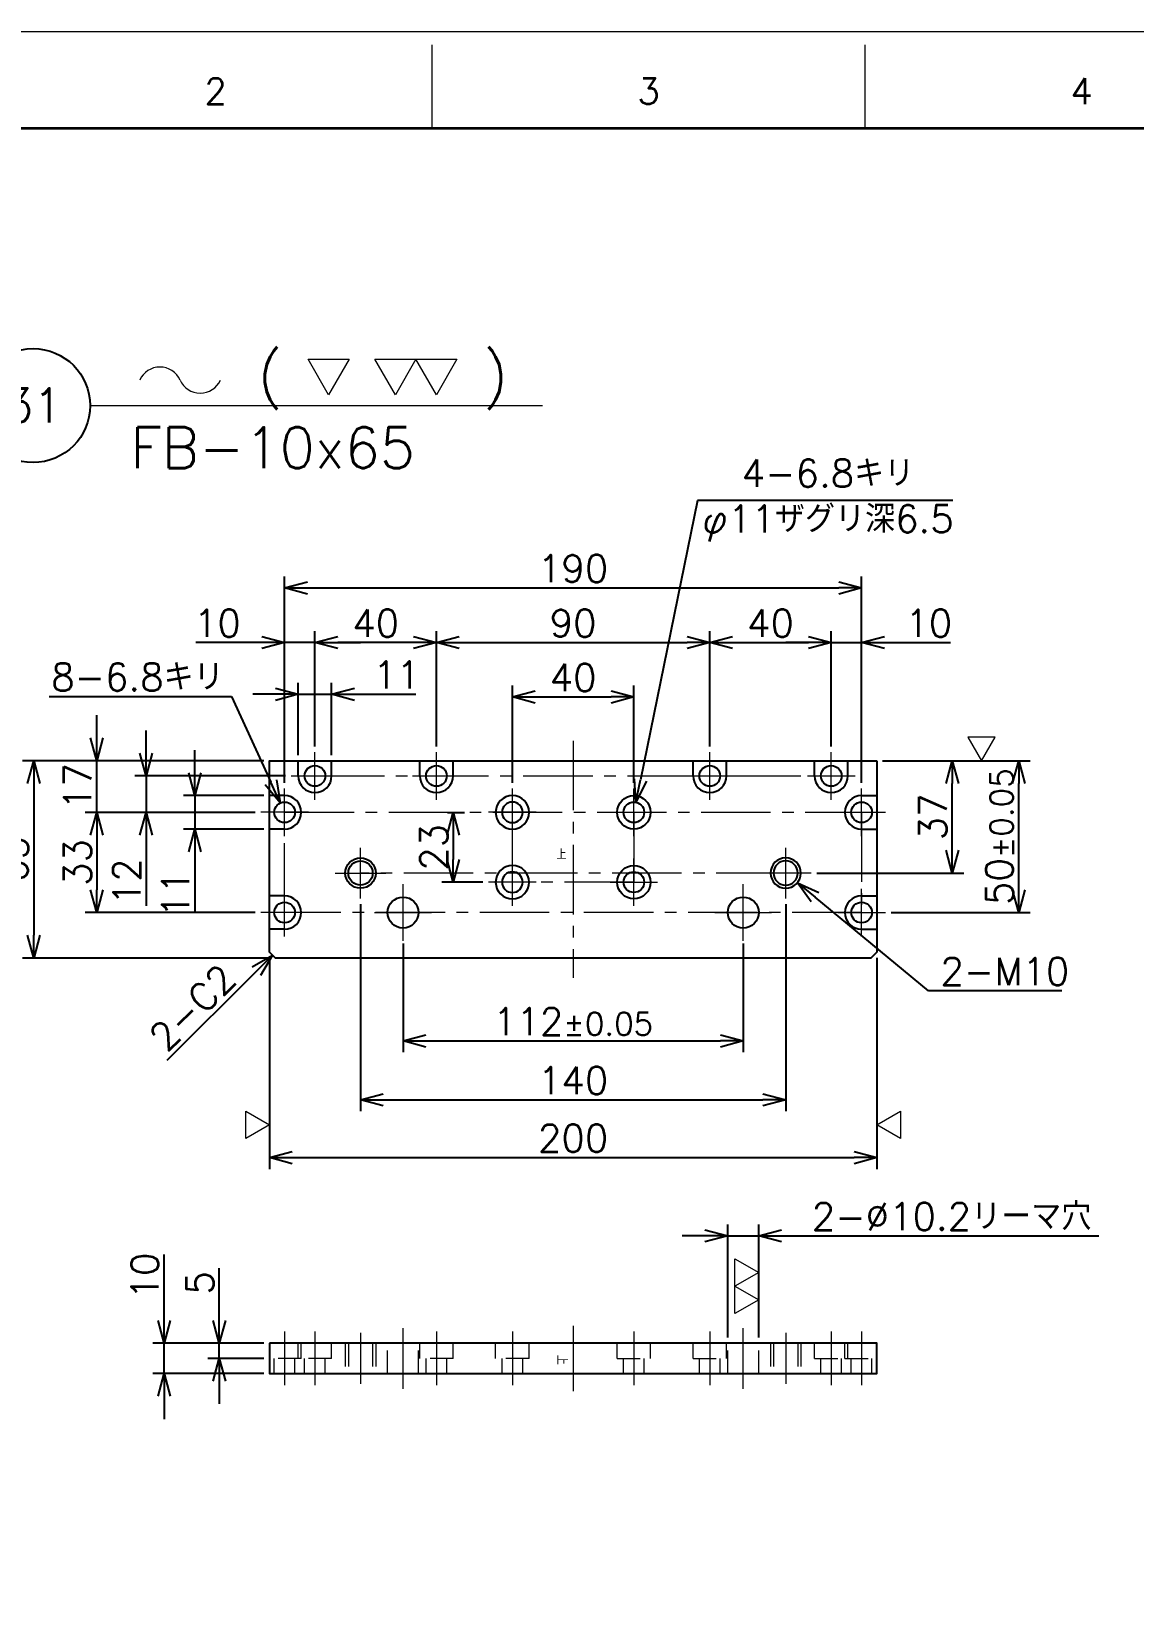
# Model space of a CAD drawing. Header units: millimetres. Extents: x 0 to 1764, y -17 to 1242.
# Drawn here: x 208 to 570, y 718 to 1242 of the extents above; entities that cross this region are included whole.
import ezdxf
from ezdxf import colors
from ezdxf.entities.mleader import LeaderData, LeaderLine
from ezdxf.enums import TextEntityAlignment as Align
from ezdxf.math import Vec2, Vec3

# ---------------------------------------------------------------- set-up
doc = ezdxf.new("R2010")
doc.units = ezdxf.units.MM
doc.header["$LTSCALE"] = 1.2
doc.header["$PDMODE"] = 99
doc.header["$PDSIZE"] = 1
doc.linetypes.add('CENTER2', pattern=[28.575, 19.05, -3.175, 3.175, -3.175])
doc.linetypes.add('HIDDEN', pattern=[9.525, 6.35, -3.175])
for name, color, linetype, lineweight in [('04_HIDDEN', 2, 'HIDDEN', 13), ('05_CENTER', 4, 'CENTER2', 13), ('07_TEXT', 3, 'Continuous', 13), ('08_DIM', 3, 'Continuous', 13), ('90_FRAME', 5, 'Continuous', 35)]:
    doc.layers.add(name, color=color, linetype=linetype, lineweight=lineweight)
doc.layers.add('10_DRAFT', color=8, linetype='Continuous', lineweight=0, plot=False)
doc.layers.add('91_BLANK', color=5, linetype='Continuous', lineweight=0, plot=False)
doc.styles.add('KSS_TXT', font='txt.shx', dxfattribs={"bigfont": 'extfont2.shx'})
doc.styles.get("Standard").update_dxf_attribs({"font": 'txt.shx', "bigfont": 'extfont2.shx'})
doc.dimstyles.new('KSS_DIM', dxfattribs={"dimscale": 3, "dimtxt": 3, "dimasz": 2.5, "dimexe": 1.25, "dimexo": 0.625, "dimtad": 1, "dimdsep": 46, "dimtxsty": 'KSS_TXT', "dimblk": 'OPEN30', "dimcen": 0, "dimazin": 2, "dimtfac": 0.75, "dimtmove": 0, "dimatfit": 3, "dimldrblk": 'OPEN30', "dimfxl": 1.25, "dimtolj": 1, "dimarcsym": 0})
doc.dimstyles.new('KSS_DIM$3', dxfattribs={"dimscale": 3, "dimtxt": 3, "dimasz": 2.5, "dimexe": 1.25, "dimexo": 0.625, "dimtad": 1, "dimtih": 1, "dimtoh": 1, "dimdsep": 46, "dimtxsty": 'KSS_TXT', "dimblk": 'OPEN30', "dimcen": 0, "dimazin": 2, "dimtfac": 0.75, "dimtofl": 0, "dimtmove": 0, "dimatfit": 3, "dimldrblk": 'OPEN30', "dimfxl": 1.25, "dimtolj": 1, "dimarcsym": 0})

# ---------------------------------------------------------------- blocks, each defined once
blk = doc.blocks.new('AM_BALLOON1')
at = {"transparency": 16777216}
blk.add_circle((0, 0), 5, dxfattribs=at)
blk.add_attdef('B_NUMBER', text='', height=3, dxfattribs=at).set_placement((0, 0), align=Align.MIDDLE_CENTER)
blk = doc.blocks.new('_OPEN')
at = {"color": 0, "linetype": 'ByBlock'}
for p, q in [((-1, 0.167), (0, 0)), ((0, 0), (-1, -0.167)), ((0, 0), (-1, 0))]:
    blk.add_line(p, q, dxfattribs=at)
blk = doc.blocks.new('M10Tz_1')
at = {"color": 0}
for radius in [5, 4]:
    blk.add_circle((0, 0), radius, dxfattribs=at)
at = {"layer": '05_CENTER'}
for p, q in [((0, -8.34), (0, 8.34)), ((8.34, 0), (-8.34, 0))]:
    blk.add_line(p, q, dxfattribs=at)
blk = doc.blocks.new('M6Za_1')
at = {"color": 0}
for radius in [5.5, 3.4]:
    blk.add_circle((0, 0), radius, dxfattribs=at)
at = {"layer": '05_CENTER'}
for p, q in [((0, -7.84), (0, 7.84)), ((7.84, 0), (-7.84, 0))]:
    blk.add_line(p, q, dxfattribs=at)
blk = doc.blocks.new('_Open30')
at = {"color": 0, "linetype": 'ByBlock', "lineweight": -2}
for p, q in [((-1, 0.268), (0, 0)), ((0, 0), (-1, -0.268)), ((0, 0), (-1, 0))]:
    blk.add_line(p, q, dxfattribs=at)
blk = doc.blocks.new('*D164')
at = {"layer": '08_DIM', "color": 0, "lineweight": -2, "transparency": 16777216}
for p, q in [((365.76, 994.27), (365.76, 1026.31)), ((405.76, 994.27), (405.76, 1026.31)), ((373.26, 1022.56), (398.26, 1022.56))]:
    blk.add_line(p, q, dxfattribs=at)
at = {"layer": 'Defpoints', "color": 0, "transparency": 16777216}
for p in [(405.76, 1022.56), (365.76, 992.4), (405.76, 992.4)]:
    blk.add_point(p, dxfattribs=at)
at = {"layer": '08_DIM', "color": 0, "lineweight": -2, "transparency": 16777216, "xscale": 7.5, "yscale": 7.5, "zscale": 7.5, "rotation": 180}
blk.add_blockref('_Open30', (365.76, 1022.56), dxfattribs=at)
at = {"layer": '08_DIM', "color": 0, "lineweight": -2, "transparency": 16777216, "xscale": 7.5, "yscale": 7.5, "zscale": 7.5}
blk.add_blockref('_Open30', (405.76, 1022.56), dxfattribs=at)
at = {"layer": '08_DIM', "color": 0, "transparency": 16777216, "insert": (385.76, 1028.93), "char_height": 9, "attachment_point": 5, "style": 'KSS_TXT'}
blk.add_mtext('\\A1;40', dxfattribs=at)
blk = doc.blocks.new('*D165')
at = {"layer": '08_DIM', "color": 0, "lineweight": -2, "transparency": 16777216}
for p, q in [((300.76, 1006.27), (300.76, 1044.23)), ((340.76, 1006.27), (340.76, 1044.23)), ((333.26, 1040.48), (308.26, 1040.48))]:
    blk.add_line(p, q, dxfattribs=at)
at = {"layer": 'Defpoints', "color": 0, "transparency": 16777216}
for p in [(300.76, 1040.48), (300.76, 1004.4), (340.76, 1004.4)]:
    blk.add_point(p, dxfattribs=at)
at = {"layer": '08_DIM', "color": 0, "lineweight": -2, "transparency": 16777216, "xscale": 7.5, "yscale": 7.5, "zscale": 7.5, "rotation": 180}
blk.add_blockref('_Open30', (300.76, 1040.48), dxfattribs=at)
at = {"layer": '08_DIM', "color": 0, "lineweight": -2, "transparency": 16777216, "xscale": 7.5, "yscale": 7.5, "zscale": 7.5}
blk.add_blockref('_Open30', (340.76, 1040.48), dxfattribs=at)
at = {"layer": '08_DIM', "color": 0, "transparency": 16777216, "insert": (320.76, 1046.86), "char_height": 9, "attachment_point": 5, "style": 'KSS_TXT'}
blk.add_mtext('\\A1;40', dxfattribs=at)
blk = doc.blocks.new('*D166')
at = {"layer": '08_DIM', "color": 0, "lineweight": -2, "transparency": 16777216}
for p, q in [((340.76, 1006.27), (340.76, 1044.23)), ((430.76, 1006.27), (430.76, 1044.23)), ((348.26, 1040.48), (423.26, 1040.48))]:
    blk.add_line(p, q, dxfattribs=at)
at = {"layer": 'Defpoints', "color": 0, "transparency": 16777216}
for p in [(430.76, 1040.48), (340.76, 1004.4), (430.76, 1004.4)]:
    blk.add_point(p, dxfattribs=at)
at = {"layer": '08_DIM', "color": 0, "lineweight": -2, "transparency": 16777216, "xscale": 7.5, "yscale": 7.5, "zscale": 7.5, "rotation": 180}
blk.add_blockref('_Open30', (340.76, 1040.48), dxfattribs=at)
at = {"layer": '08_DIM', "color": 0, "lineweight": -2, "transparency": 16777216, "xscale": 7.5, "yscale": 7.5, "zscale": 7.5}
blk.add_blockref('_Open30', (430.76, 1040.48), dxfattribs=at)
at = {"layer": '08_DIM', "color": 0, "transparency": 16777216, "insert": (385.76, 1046.86), "char_height": 9, "attachment_point": 5, "style": 'KSS_TXT'}
blk.add_mtext('\\A1;90', dxfattribs=at)
blk = doc.blocks.new('*D167')
at = {"layer": '08_DIM', "color": 0, "lineweight": -2, "transparency": 16777216}
for p, q in [((430.76, 1006.27), (430.76, 1044.23)), ((470.76, 1006.27), (470.76, 1044.23)), ((438.26, 1040.48), (463.26, 1040.48))]:
    blk.add_line(p, q, dxfattribs=at)
at = {"layer": 'Defpoints', "color": 0, "transparency": 16777216}
for p in [(470.76, 1040.48), (430.76, 1004.4), (470.76, 1004.4)]:
    blk.add_point(p, dxfattribs=at)
at = {"layer": '08_DIM', "color": 0, "lineweight": -2, "transparency": 16777216, "xscale": 7.5, "yscale": 7.5, "zscale": 7.5, "rotation": 180}
blk.add_blockref('_Open30', (430.76, 1040.48), dxfattribs=at)
at = {"layer": '08_DIM', "color": 0, "lineweight": -2, "transparency": 16777216, "xscale": 7.5, "yscale": 7.5, "zscale": 7.5}
blk.add_blockref('_Open30', (470.76, 1040.48), dxfattribs=at)
at = {"layer": '08_DIM', "color": 0, "transparency": 16777216, "insert": (450.76, 1046.86), "char_height": 9, "attachment_point": 5, "style": 'KSS_TXT'}
blk.add_mtext('\\A1;40', dxfattribs=at)
blk = doc.blocks.new('*D168')
at = {"layer": '08_DIM', "color": 0, "lineweight": -2, "transparency": 16777216}
for p, q in [((329.76, 941.34), (329.76, 905.53)), ((441.76, 941.34), (441.76, 905.53)), ((337.26, 909.28), (434.26, 909.28))]:
    blk.add_line(p, q, dxfattribs=at)
at = {"layer": 'Defpoints', "color": 0, "transparency": 16777216}
for p in [(329.76, 943.21), (441.76, 943.21), (441.76, 909.28)]:
    blk.add_point(p, dxfattribs=at)
at = {"layer": '08_DIM', "color": 0, "lineweight": -2, "transparency": 16777216, "xscale": 7.5, "yscale": 7.5, "zscale": 7.5, "rotation": 180}
blk.add_blockref('_Open30', (329.76, 909.28), dxfattribs=at)
at = {"layer": '08_DIM', "color": 0, "lineweight": -2, "transparency": 16777216, "xscale": 7.5, "yscale": 7.5, "zscale": 7.5}
blk.add_blockref('_Open30', (441.76, 909.28), dxfattribs=at)
at = {"layer": '08_DIM', "color": 0, "transparency": 16777216, "insert": (385.76, 915.66), "char_height": 9, "attachment_point": 5, "style": 'KSS_TXT'}
blk.add_mtext('112{\\H7.500000;±0.05}', dxfattribs=at)
blk = doc.blocks.new('*D169')
at = {"layer": '08_DIM', "color": 0, "lineweight": -2, "transparency": 16777216}
for p, q in [((315.76, 954.34), (315.76, 886.14)), ((455.76, 954.34), (455.76, 886.14)), ((323.26, 889.89), (448.26, 889.89))]:
    blk.add_line(p, q, dxfattribs=at)
at = {"layer": 'Defpoints', "color": 0, "transparency": 16777216}
for p in [(315.76, 956.21), (455.76, 956.21), (455.76, 889.89)]:
    blk.add_point(p, dxfattribs=at)
at = {"layer": '08_DIM', "color": 0, "lineweight": -2, "transparency": 16777216, "xscale": 7.5, "yscale": 7.5, "zscale": 7.5, "rotation": 180}
blk.add_blockref('_Open30', (315.76, 889.89), dxfattribs=at)
at = {"layer": '08_DIM', "color": 0, "lineweight": -2, "transparency": 16777216, "xscale": 7.5, "yscale": 7.5, "zscale": 7.5}
blk.add_blockref('_Open30', (455.76, 889.89), dxfattribs=at)
at = {"layer": '08_DIM', "color": 0, "transparency": 16777216, "insert": (385.76, 896.26), "char_height": 9, "attachment_point": 5, "style": 'KSS_TXT'}
blk.add_mtext('\\A1;140', dxfattribs=at)
blk = doc.blocks.new('*D170')
at = {"layer": '08_DIM', "color": 0, "lineweight": -2, "transparency": 16777216}
for p, q in [((285.76, 936.68), (285.76, 867.08)), ((485.76, 936.68), (485.76, 867.08)), ((293.26, 870.83), (478.26, 870.83))]:
    blk.add_line(p, q, dxfattribs=at)
at = {"layer": 'Defpoints', "color": 0, "transparency": 16777216}
for p in [(285.76, 938.55), (485.76, 938.55), (485.76, 870.83)]:
    blk.add_point(p, dxfattribs=at)
at = {"layer": '08_DIM', "color": 0, "lineweight": -2, "transparency": 16777216, "xscale": 7.5, "yscale": 7.5, "zscale": 7.5, "rotation": 180}
blk.add_blockref('_Open30', (285.76, 870.83), dxfattribs=at)
at = {"layer": '08_DIM', "color": 0, "lineweight": -2, "transparency": 16777216, "xscale": 7.5, "yscale": 7.5, "zscale": 7.5}
blk.add_blockref('_Open30', (485.76, 870.83), dxfattribs=at)
at = {"layer": '08_DIM', "color": 0, "transparency": 16777216, "insert": (385.76, 877.21), "char_height": 9, "attachment_point": 5, "style": 'KSS_TXT'}
blk.add_mtext('\\A1;200', dxfattribs=at)
blk = doc.blocks.new('*D171')
at = {"layer": '08_DIM', "color": 0, "lineweight": -2, "transparency": 16777216}
for p, q in [((290.76, 994.27), (290.76, 1062.2)), ((480.76, 994.27), (480.76, 1062.2)), ((298.26, 1058.45), (473.26, 1058.45))]:
    blk.add_line(p, q, dxfattribs=at)
at = {"layer": 'Defpoints', "color": 0, "transparency": 16777216}
for p in [(480.76, 1058.45), (290.76, 992.4), (480.76, 992.4)]:
    blk.add_point(p, dxfattribs=at)
at = {"layer": '08_DIM', "color": 0, "lineweight": -2, "transparency": 16777216, "xscale": 7.5, "yscale": 7.5, "zscale": 7.5, "rotation": 180}
blk.add_blockref('_Open30', (290.76, 1058.45), dxfattribs=at)
at = {"layer": '08_DIM', "color": 0, "lineweight": -2, "transparency": 16777216, "xscale": 7.5, "yscale": 7.5, "zscale": 7.5}
blk.add_blockref('_Open30', (480.76, 1058.45), dxfattribs=at)
at = {"layer": '08_DIM', "color": 0, "transparency": 16777216, "insert": (385.76, 1064.82), "char_height": 9, "attachment_point": 5, "style": 'KSS_TXT'}
blk.add_mtext('\\A1;190', dxfattribs=at)
blk = doc.blocks.new('*D172')
at = {"layer": '08_DIM', "color": 0, "lineweight": -2, "transparency": 16777216}
for p, q in [((245.15, 1004.05), (245.15, 1011.55)), ((291.04, 996.55), (241.4, 996.55)), ((245.15, 996.55), (245.15, 984.55)), ((281.04, 984.55), (241.4, 984.55)), ((245.15, 977.05), (245.15, 953.8))]:
    blk.add_line(p, q, dxfattribs=at)
at = {"layer": 'Defpoints', "color": 0, "transparency": 16777216}
for p in [(292.92, 996.55), (245.15, 984.55), (282.92, 984.55)]:
    blk.add_point(p, dxfattribs=at)
at = {"layer": '08_DIM', "color": 0, "lineweight": -2, "transparency": 16777216, "xscale": 7.5, "yscale": 7.5, "zscale": 7.5}
for p, rotation in [((245.15, 996.55), 270), ((245.15, 984.55), 90)]:
    blk.add_blockref('_Open30', p, dxfattribs=dict(at, rotation=rotation))
at = {"layer": '08_DIM', "color": 0, "transparency": 16777216, "insert": (238.77, 961.68), "char_height": 9, "attachment_point": 5, "rotation": 90, "style": 'KSS_TXT'}
blk.add_mtext('\\A1;12', dxfattribs=at)
blk = doc.blocks.new('*D173')
at = {"layer": '08_DIM', "color": 0, "lineweight": -2, "transparency": 16777216}
for p, q in [((228.89, 1009.05), (228.89, 1016.55)), ((283.88, 1001.55), (225.14, 1001.55)), ((228.89, 984.55), (228.89, 1001.55)), ((281.04, 984.55), (225.14, 984.55)), ((228.89, 977.05), (228.89, 969.55))]:
    blk.add_line(p, q, dxfattribs=at)
at = {"layer": 'Defpoints', "color": 0, "transparency": 16777216}
for p in [(228.89, 1001.55), (285.76, 1001.55), (282.92, 984.55)]:
    blk.add_point(p, dxfattribs=at)
at = {"layer": '08_DIM', "color": 0, "lineweight": -2, "transparency": 16777216, "xscale": 7.5, "yscale": 7.5, "zscale": 7.5}
for p, rotation in [((228.89, 1001.55), 270), ((228.89, 984.55), 90)]:
    blk.add_blockref('_Open30', p, dxfattribs=dict(at, rotation=rotation))
at = {"layer": '08_DIM', "color": 0, "transparency": 16777216, "insert": (222.52, 993.05), "char_height": 9, "attachment_point": 5, "rotation": 90, "style": 'KSS_TXT'}
blk.add_mtext('\\A1;17', dxfattribs=at)
blk = doc.blocks.new('*D174')
at = {"layer": '08_DIM', "color": 0, "lineweight": -2, "transparency": 16777216}
for p, q in [((281.04, 984.55), (225.14, 984.55)), ((228.89, 977.05), (228.89, 959.05)), ((281.04, 951.55), (225.14, 951.55))]:
    blk.add_line(p, q, dxfattribs=at)
at = {"layer": 'Defpoints', "color": 0, "transparency": 16777216}
for p in [(282.92, 984.55), (228.89, 951.55), (282.92, 951.55)]:
    blk.add_point(p, dxfattribs=at)
at = {"layer": '08_DIM', "color": 0, "lineweight": -2, "transparency": 16777216, "xscale": 7.5, "yscale": 7.5, "zscale": 7.5}
for p, rotation in [((228.89, 984.55), 90), ((228.89, 951.55), 270)]:
    blk.add_blockref('_Open30', p, dxfattribs=dict(at, rotation=rotation))
at = {"layer": '08_DIM', "color": 0, "transparency": 16777216, "insert": (222.52, 968.05), "char_height": 9, "attachment_point": 5, "rotation": 90, "style": 'KSS_TXT'}
blk.add_mtext('\\A1;33', dxfattribs=at)
blk = doc.blocks.new('*D175')
at = {"layer": '08_DIM', "color": 0, "lineweight": -2, "transparency": 16777216}
for p, q in [((344.39, 984.55), (350.01, 984.55)), ((346.26, 977.05), (346.26, 969.05)), ((356.04, 961.55), (342.51, 961.55))]:
    blk.add_line(p, q, dxfattribs=at)
at = {"layer": 'Defpoints', "color": 0, "transparency": 16777216}
for p in [(342.51, 984.55), (346.26, 961.55), (357.92, 961.55)]:
    blk.add_point(p, dxfattribs=at)
at = {"layer": '08_DIM', "color": 0, "lineweight": -2, "transparency": 16777216, "xscale": 7.5, "yscale": 7.5, "zscale": 7.5}
for p, rotation in [((346.26, 984.55), 90), ((346.26, 961.55), 270)]:
    blk.add_blockref('_Open30', p, dxfattribs=dict(at, rotation=rotation))
at = {"layer": '08_DIM', "color": 0, "transparency": 16777216, "insert": (339.89, 973.05), "char_height": 9, "attachment_point": 5, "rotation": 90, "style": 'KSS_TXT'}
blk.add_mtext('\\A1;23', dxfattribs=at)
blk = doc.blocks.new('*D176')
at = {"layer": '08_DIM', "color": 0, "lineweight": -2, "transparency": 16777216}
for p, q in [((487.63, 1001.55), (514.36, 1001.55)), ((510.61, 972.05), (510.61, 994.05)), ((465.98, 964.55), (514.36, 964.55))]:
    blk.add_line(p, q, dxfattribs=at)
at = {"layer": 'Defpoints', "color": 0, "transparency": 16777216}
for p in [(485.76, 1001.55), (510.61, 1001.55), (464.1, 964.55)]:
    blk.add_point(p, dxfattribs=at)
at = {"layer": '08_DIM', "color": 0, "lineweight": -2, "transparency": 16777216, "xscale": 7.5, "yscale": 7.5, "zscale": 7.5}
for p, rotation in [((510.61, 1001.55), 90), ((510.61, 964.55), 270)]:
    blk.add_blockref('_Open30', p, dxfattribs=dict(at, rotation=rotation))
at = {"layer": '08_DIM', "color": 0, "transparency": 16777216, "insert": (504.24, 983.05), "char_height": 9, "attachment_point": 5, "rotation": 90, "style": 'KSS_TXT'}
blk.add_mtext('\\A1;37', dxfattribs=at)
blk = doc.blocks.new('*D177')
at = {"layer": '08_DIM', "color": 0, "lineweight": -2, "transparency": 16777216}
for p, q in [((487.63, 1001.55), (536.23, 1001.55)), ((532.48, 959.05), (532.48, 994.05)), ((490.48, 951.55), (536.23, 951.55))]:
    blk.add_line(p, q, dxfattribs=at)
at = {"layer": 'Defpoints', "color": 0, "transparency": 16777216}
for p in [(485.76, 1001.55), (532.48, 1001.55), (488.6, 951.55)]:
    blk.add_point(p, dxfattribs=at)
at = {"layer": '08_DIM', "color": 0, "lineweight": -2, "transparency": 16777216, "xscale": 7.5, "yscale": 7.5, "zscale": 7.5}
for p, rotation in [((532.48, 1001.55), 90), ((532.48, 951.55), 270)]:
    blk.add_blockref('_Open30', p, dxfattribs=dict(at, rotation=rotation))
at = {"layer": '08_DIM', "color": 0, "transparency": 16777216, "insert": (526.1, 976.55), "char_height": 9, "attachment_point": 5, "rotation": 90, "style": 'KSS_TXT'}
blk.add_mtext('50{\\H7.500000;±0.05}', dxfattribs=at)
blk = doc.blocks.new('*D178')
at = {"layer": '08_DIM', "color": 0, "lineweight": -2, "transparency": 16777216}
for p, q in [((283.88, 1001.55), (204.41, 1001.55)), ((208.16, 994.05), (208.16, 944.05)), ((285.88, 936.55), (204.41, 936.55))]:
    blk.add_line(p, q, dxfattribs=at)
at = {"layer": 'Defpoints', "color": 0, "transparency": 16777216}
for p in [(285.76, 1001.55), (208.16, 936.55), (287.76, 936.55)]:
    blk.add_point(p, dxfattribs=at)
at = {"layer": '08_DIM', "color": 0, "lineweight": -2, "transparency": 16777216, "xscale": 7.5, "yscale": 7.5, "zscale": 7.5}
for p, rotation in [((208.16, 1001.55), 90), ((208.16, 936.55), 270)]:
    blk.add_blockref('_Open30', p, dxfattribs=dict(at, rotation=rotation))
at = {"layer": '08_DIM', "color": 0, "transparency": 16777216, "insert": (201.78, 969.05), "char_height": 9, "attachment_point": 5, "rotation": 90, "style": 'KSS_TXT'}
blk.add_mtext('\\A1;65', dxfattribs=at)
blk = doc.blocks.new('*D179')
at = {"layer": '08_DIM', "color": 0, "lineweight": -2, "transparency": 16777216}
for p, q in [((290.76, 994.27), (290.76, 1044.23)), ((300.76, 1006.27), (300.76, 1044.23)), ((283.26, 1040.48), (261.51, 1040.48)), ((300.76, 1040.48), (290.76, 1040.48)), ((308.26, 1040.48), (315.76, 1040.48))]:
    blk.add_line(p, q, dxfattribs=at)
at = {"layer": 'Defpoints', "color": 0, "transparency": 16777216}
for p in [(290.76, 1040.48), (300.76, 1004.4), (290.76, 992.4)]:
    blk.add_point(p, dxfattribs=at)
at = {"layer": '08_DIM', "color": 0, "lineweight": -2, "transparency": 16777216, "xscale": 7.5, "yscale": 7.5, "zscale": 7.5}
blk.add_blockref('_Open30', (290.76, 1040.48), dxfattribs=at)
at = {"layer": '08_DIM', "color": 0, "lineweight": -2, "transparency": 16777216, "xscale": 7.5, "yscale": 7.5, "zscale": 7.5, "rotation": 180}
blk.add_blockref('_Open30', (300.76, 1040.48), dxfattribs=at)
at = {"layer": '08_DIM', "color": 0, "transparency": 16777216, "insert": (268.63, 1046.86), "char_height": 9, "attachment_point": 5, "style": 'KSS_TXT'}
blk.add_mtext('\\A1;10', dxfattribs=at)
blk = doc.blocks.new('*D180')
at = {"layer": '08_DIM', "color": 0, "lineweight": -2, "transparency": 16777216}
for p, q in [((470.76, 1006.27), (470.76, 1044.23)), ((480.76, 994.27), (480.76, 1044.23)), ((463.26, 1040.48), (455.76, 1040.48)), ((470.76, 1040.48), (480.76, 1040.48)), ((488.26, 1040.48), (510.01, 1040.48))]:
    blk.add_line(p, q, dxfattribs=at)
at = {"layer": 'Defpoints', "color": 0, "transparency": 16777216}
for p in [(480.76, 1040.48), (470.76, 1004.4), (480.76, 992.4)]:
    blk.add_point(p, dxfattribs=at)
at = {"layer": '08_DIM', "color": 0, "lineweight": -2, "transparency": 16777216, "xscale": 7.5, "yscale": 7.5, "zscale": 7.5}
blk.add_blockref('_Open30', (470.76, 1040.48), dxfattribs=at)
at = {"layer": '08_DIM', "color": 0, "lineweight": -2, "transparency": 16777216, "xscale": 7.5, "yscale": 7.5, "zscale": 7.5, "rotation": 180}
blk.add_blockref('_Open30', (480.76, 1040.48), dxfattribs=at)
at = {"layer": '08_DIM', "color": 0, "transparency": 16777216, "insert": (502.88, 1046.86), "char_height": 9, "attachment_point": 5, "style": 'KSS_TXT'}
blk.add_mtext('\\A1;10', dxfattribs=at)
blk = doc.blocks.new('*D181')
at = {"layer": '08_DIM', "color": 0, "lineweight": -2, "transparency": 16777216}
for p, q in [((261.2, 997.55), (261.2, 1005.05)), ((283.88, 990.05), (257.45, 990.05)), ((261.2, 990.05), (261.2, 979.05)), ((283.88, 979.05), (257.45, 979.05)), ((261.2, 971.55), (261.2, 951.3))]:
    blk.add_line(p, q, dxfattribs=at)
at = {"layer": 'Defpoints', "color": 0, "transparency": 16777216}
for p in [(285.76, 990.05), (261.2, 979.05), (285.76, 979.05)]:
    blk.add_point(p, dxfattribs=at)
at = {"layer": '08_DIM', "color": 0, "lineweight": -2, "transparency": 16777216, "xscale": 7.5, "yscale": 7.5, "zscale": 7.5}
for p, rotation in [((261.2, 990.05), 270), ((261.2, 979.05), 90)]:
    blk.add_blockref('_Open30', p, dxfattribs=dict(at, rotation=rotation))
at = {"layer": '08_DIM', "color": 0, "transparency": 16777216, "insert": (254.83, 957.68), "char_height": 9, "attachment_point": 5, "rotation": 90, "style": 'KSS_TXT'}
blk.add_mtext('\\A1;11', dxfattribs=at)
blk = doc.blocks.new('*D183')
at = {"layer": '08_DIM', "color": 0, "lineweight": -2, "transparency": 16777216}
for p, q in [((295.26, 1003.43), (295.26, 1027.18)), ((306.26, 1003.43), (306.26, 1027.18)), ((287.76, 1023.43), (280.26, 1023.43)), ((295.26, 1023.43), (306.26, 1023.43)), ((313.76, 1023.43), (334.01, 1023.43))]:
    blk.add_line(p, q, dxfattribs=at)
at = {"layer": 'Defpoints', "color": 0, "transparency": 16777216}
for p in [(306.26, 1023.43), (295.26, 1001.55), (306.26, 1001.55)]:
    blk.add_point(p, dxfattribs=at)
at = {"layer": '08_DIM', "color": 0, "lineweight": -2, "transparency": 16777216, "xscale": 7.5, "yscale": 7.5, "zscale": 7.5}
blk.add_blockref('_Open30', (295.26, 1023.43), dxfattribs=at)
at = {"layer": '08_DIM', "color": 0, "lineweight": -2, "transparency": 16777216, "xscale": 7.5, "yscale": 7.5, "zscale": 7.5, "rotation": 180}
blk.add_blockref('_Open30', (306.26, 1023.43), dxfattribs=at)
at = {"layer": '08_DIM', "color": 0, "transparency": 16777216, "insert": (327.63, 1029.8), "char_height": 9, "attachment_point": 5, "style": 'KSS_TXT'}
blk.add_mtext('\\A1;11', dxfattribs=at)
blk = doc.blocks.new('*D184')
at = {"layer": '08_DIM', "color": 0, "lineweight": -2, "transparency": 16777216}
for p, q in [((269.26, 817.23), (269.26, 834.48)), ((283.88, 809.73), (265.51, 809.73)), ((269.26, 804.73), (269.26, 809.73)), ((283.88, 804.73), (265.51, 804.73)), ((269.26, 797.23), (269.26, 789.73))]:
    blk.add_line(p, q, dxfattribs=at)
at = {"layer": 'Defpoints', "color": 0, "transparency": 16777216}
for p in [(269.26, 809.73), (285.76, 809.73), (285.76, 804.73)]:
    blk.add_point(p, dxfattribs=at)
at = {"layer": '08_DIM', "color": 0, "lineweight": -2, "transparency": 16777216, "xscale": 7.5, "yscale": 7.5, "zscale": 7.5}
for p, rotation in [((269.26, 809.73), 270), ((269.26, 804.73), 90)]:
    blk.add_blockref('_Open30', p, dxfattribs=dict(at, rotation=rotation))
at = {"layer": '08_DIM', "color": 0, "transparency": 16777216, "insert": (262.89, 829.6), "char_height": 9, "attachment_point": 5, "rotation": 90, "style": 'KSS_TXT'}
blk.add_mtext('\\A1;5', dxfattribs=at)
blk = doc.blocks.new('*D185')
at = {"layer": '08_DIM', "color": 0, "lineweight": -2, "transparency": 16777216}
for p, q in [((251.12, 817.23), (251.12, 838.98)), ((283.88, 809.73), (247.37, 809.73)), ((251.12, 799.73), (251.12, 809.73)), ((283.88, 799.73), (247.37, 799.73)), ((251.12, 792.23), (251.12, 784.73))]:
    blk.add_line(p, q, dxfattribs=at)
at = {"layer": 'Defpoints', "color": 0, "transparency": 16777216}
for p in [(251.12, 809.73), (285.76, 809.73), (285.76, 799.73)]:
    blk.add_point(p, dxfattribs=at)
at = {"layer": '08_DIM', "color": 0, "lineweight": -2, "transparency": 16777216, "xscale": 7.5, "yscale": 7.5, "zscale": 7.5}
for p, rotation in [((251.12, 809.73), 270), ((251.12, 799.73), 90)]:
    blk.add_blockref('_Open30', p, dxfattribs=dict(at, rotation=rotation))
at = {"layer": '08_DIM', "color": 0, "transparency": 16777216, "insert": (244.74, 831.85), "char_height": 9, "attachment_point": 5, "rotation": 90, "style": 'KSS_TXT'}
blk.add_mtext('\\A1;10', dxfattribs=at)
blk = doc.blocks.new('*D186')
at = {"layer": '08_DIM', "color": 0, "lineweight": -2, "transparency": 16777216}
blk.add_line((281.46, 932.25), (252, 902.8), dxfattribs=at)
at = {"layer": 'Defpoints', "color": 0, "transparency": 16777216}
for p in [(286.76, 937.55), (248.41, 899.21), (248.41, 899.21)]:
    blk.add_point(p, dxfattribs=at)
at = {"layer": '08_DIM', "color": 0, "lineweight": -2, "transparency": 16777216, "xscale": 7.5, "yscale": 7.5, "zscale": 7.5, "rotation": 44.99999999999979}
blk.add_blockref('_Open30', (286.76, 937.55), dxfattribs=at)
at = {"layer": '08_DIM', "color": 0, "transparency": 16777216, "insert": (260.49, 920.3), "char_height": 9, "attachment_point": 5, "rotation": 45, "style": 'KSS_TXT'}
blk.add_mtext('\\A1;2-C2', dxfattribs=at)
blk = doc.blocks.new('*D187')
at = {"layer": '08_DIM', "color": 0, "lineweight": -2, "transparency": 16777216}
for p, q in [((426.71, 1087.2), (407.94, 995.23)), ((510.78, 1087.2), (426.71, 1087.2))]:
    blk.add_line(p, q, dxfattribs=at)
at = {"layer": 'Defpoints', "color": 0, "transparency": 16777216}
for p in [(406.44, 987.89), (405.08, 981.22)]:
    blk.add_point(p, dxfattribs=at)
at = {"layer": '08_DIM', "color": 0, "lineweight": -2, "transparency": 16777216, "xscale": 7.5, "yscale": 7.5, "zscale": 7.5, "rotation": 258.4661165091717}
blk.add_blockref('_Open30', (406.44, 987.89), dxfattribs=at)
at = {"layer": '08_DIM', "color": 0, "transparency": 16777216, "insert": (469.68, 1087.2), "char_height": 9, "attachment_point": 5, "style": 'KSS_TXT'}
blk.add_mtext('\\A1;4-6.8キリ\\Pφ11ザグリ深6.5', dxfattribs=at)
blk = doc.blocks.new('*D188')
at = {"layer": '08_DIM', "color": 0, "lineweight": -2, "transparency": 16777216}
for p, q in [((502.79, 925.81), (465.41, 956.61)), ((546.67, 925.81), (502.79, 925.81))]:
    blk.add_line(p, q, dxfattribs=at)
at = {"layer": 'Defpoints', "color": 0, "transparency": 16777216}
for p in [(451.9, 967.73), (459.62, 961.38)]:
    blk.add_point(p, dxfattribs=at)
at = {"layer": '08_DIM', "color": 0, "lineweight": -2, "transparency": 16777216, "xscale": 7.5, "yscale": 7.5, "zscale": 7.5, "rotation": 140.5206571829579}
blk.add_blockref('_Open30', (459.62, 961.38), dxfattribs=at)
at = {"layer": '08_DIM', "color": 0, "transparency": 16777216, "insert": (527.92, 932.19), "char_height": 9, "attachment_point": 5, "style": 'KSS_TXT'}
blk.add_mtext('\\A1;2-M10', dxfattribs=at)
blk = doc.blocks.new('*D189')
at = {"layer": '08_DIM', "color": 0, "lineweight": -2, "transparency": 16777216}
for p, q in [((436.66, 811.6), (436.66, 848.84)), ((446.86, 811.6), (446.86, 848.84)), ((429.16, 845.09), (421.66, 845.09)), ((436.66, 845.09), (446.86, 845.09)), ((454.36, 845.09), (558.91, 845.09))]:
    blk.add_line(p, q, dxfattribs=at)
at = {"layer": 'Defpoints', "color": 0, "transparency": 16777216}
for p in [(446.86, 845.09), (436.66, 809.73), (446.86, 809.73)]:
    blk.add_point(p, dxfattribs=at)
at = {"layer": '08_DIM', "color": 0, "lineweight": -2, "transparency": 16777216, "xscale": 7.5, "yscale": 7.5, "zscale": 7.5}
blk.add_blockref('_Open30', (436.66, 845.09), dxfattribs=at)
at = {"layer": '08_DIM', "color": 0, "lineweight": -2, "transparency": 16777216, "xscale": 7.5, "yscale": 7.5, "zscale": 7.5, "rotation": 180}
blk.add_blockref('_Open30', (446.86, 845.09), dxfattribs=at)
at = {"layer": '08_DIM', "color": 0, "transparency": 16777216, "insert": (510.38, 851.47), "char_height": 9, "attachment_point": 5, "style": 'KSS_TXT'}
blk.add_mtext('\\A1;2-%%C10.2リーマ穴', dxfattribs=at)
blk = doc.blocks.new('p1ba02')
for p, q in [((-1.5, 2.6), (1.5, 2.6)), ((0, 0), (-1.5, 2.6)), ((1.5, 2.6), (0, 0)), ((3, 0), (1.5, 2.6)), ((1.5, 2.6), (4.5, 2.6)), ((4.5, 2.6), (3, 0))]:
    blk.add_line(p, q)
blk = doc.blocks.new('p1ba01')
for p, q in [((0, 0), (-1.5, 2.6)), ((-1.5, 2.6), (1.5, 2.6)), ((1.5, 2.6), (0, 0))]:
    blk.add_line(p, q)
blk = doc.blocks.new('*D212')
at = {"layer": '08_DIM', "color": 0, "lineweight": -2, "transparency": 16777216}
for p, q in [((213.22, 1022.75), (273.29, 1022.75)), ((273.29, 1022.75), (286.23, 994.47))]:
    blk.add_line(p, q, dxfattribs=at)
at = {"layer": 'Defpoints', "color": 0, "transparency": 16777216}
for p in [(289.35, 987.65), (292.17, 981.46)]:
    blk.add_point(p, dxfattribs=at)
at = {"layer": '08_DIM', "color": 0, "lineweight": -2, "transparency": 16777216, "xscale": 7.5, "yscale": 7.5, "zscale": 7.5, "rotation": 294.573801494835}
blk.add_blockref('_Open30', (289.35, 987.65), dxfattribs=at)
at = {"layer": '08_DIM', "color": 0, "transparency": 16777216, "insert": (242.32, 1029.12), "char_height": 9, "attachment_point": 5, "style": 'KSS_TXT'}
blk.add_mtext('\\A1;8-6.8キリ', dxfattribs=at)
blk = doc.blocks.new('p1ba05')
for centre, start, end in [((-2.95, 0.29), 24.2276, 155.5758), ((0, 1.62), 204.2276, 335.5758)]:
    blk.add_arc(centre, 1.62, start, end)

msp = doc.modelspace()

# ---------------------------------------------------------------- linework, layer by layer
for p, q in [((295.259, 996.555), (295.259, 1001.555)), ((306.259, 996.555), (306.259, 1001.555)), ((335.259, 996.555), (335.259, 1001.555)), ((346.259, 996.555), (346.259, 1001.555)), ((425.259, 996.555), (425.259, 1001.555)), ((436.259, 996.555), (436.259, 1001.555)), ((465.259, 996.555), (465.259, 1001.555)), ((476.259, 996.555), (476.259, 1001.555)), ((290.759, 990.055), (285.759, 990.055)), ((480.759, 990.055), (485.759, 990.055)), ((290.759, 979.055), (285.759, 979.055)), ((480.759, 979.055), (485.759, 979.055)), ((290.759, 957.055), (285.759, 957.055)), ((480.759, 957.055), (485.759, 957.055)), ((290.759, 946.055), (285.759, 946.055)), ((480.759, 946.055), (485.759, 946.055))]:
    msp.add_line(p, q)
at = {"color": 0}
for points in [[(485.759, 1001.555), (485.759, 938.555), (483.759, 936.555), (287.759, 936.555), (285.759, 938.555), (285.759, 1001.555)], [(285.759, 809.725), (285.759, 799.725), (485.759, 799.725), (485.759, 809.725)]]:
    msp.add_lwpolyline(points, close=True, dxfattribs=at)
for centre, radius in [((300.759, 996.555), 3.4), ((340.759, 996.555), 3.4), ((430.759, 996.555), 3.4), ((470.759, 996.555), 3.4), ((290.759, 984.555), 3.4), ((480.759, 984.555), 3.4), ((290.759, 951.555), 3.4), ((329.759, 951.555), 5.1), ((441.759, 951.555), 5.1), ((480.759, 951.555), 3.4)]:
    msp.add_circle(centre, radius, dxfattribs=at)
for centre, start, end in [((300.759, 996.555), 180, 0), ((340.759, 996.555), 180, 0), ((430.759, 996.555), 180, 0), ((470.759, 996.555), 180, 0), ((290.759, 984.555), 270, 90), ((480.759, 984.555), 90, 270), ((290.759, 951.555), 270, 90), ((480.759, 951.555), 90, 270)]:
    msp.add_arc(centre, 5.5, start, end, dxfattribs=at)
at = {"layer": '04_HIDDEN', "color": 9}
for p, q in [((295.259, 804.725), (295.259, 809.725)), ((306.259, 804.725), (306.259, 809.725)), ((335.259, 804.725), (335.259, 809.725)), ((346.259, 804.725), (346.259, 809.725)), ((360.259, 804.725), (360.259, 809.725)), ((371.259, 804.725), (371.259, 809.725)), ((400.259, 804.725), (400.259, 809.725)), ((411.259, 804.725), (411.259, 809.725)), ((425.259, 804.725), (425.259, 809.725)), ((436.259, 804.725), (436.259, 809.725)), ((465.259, 804.725), (465.259, 809.725)), ((476.259, 804.725), (476.259, 809.725)), ((306.259, 804.725), (295.259, 804.725)), ((297.359, 799.725), (297.359, 804.725)), ((304.159, 799.725), (304.159, 804.725)), ((346.259, 804.725), (335.259, 804.725)), ((337.359, 799.725), (337.359, 804.725)), ((344.159, 799.725), (344.159, 804.725)), ((371.259, 804.725), (360.259, 804.725)), ((362.359, 799.725), (362.359, 804.725)), ((369.159, 799.725), (369.159, 804.725)), ((400.259, 804.725), (411.259, 804.725)), ((402.359, 799.725), (402.359, 804.725)), ((409.159, 799.725), (409.159, 804.725)), ((425.259, 804.725), (436.259, 804.725)), ((427.359, 799.725), (427.359, 804.725)), ((434.159, 799.725), (434.159, 804.725)), ((465.259, 804.725), (476.259, 804.725)), ((467.359, 799.725), (467.359, 804.725)), ((474.159, 799.725), (474.159, 804.725))]:
    msp.add_line(p, q, dxfattribs=at)
at = {"layer": '04_HIDDEN'}
for p, q in [((296.259, 804.725), (296.259, 809.725)), ((310.759, 809.725), (310.759, 799.725)), ((311.759, 809.725), (311.759, 799.725)), ((319.759, 809.725), (319.759, 799.725)), ((320.759, 809.725), (320.759, 799.725)), ((324.659, 799.725), (324.659, 809.725)), ((334.859, 799.725), (334.859, 809.725)), ((436.659, 799.725), (436.659, 809.725)), ((446.859, 799.725), (446.859, 809.725)), ((450.759, 809.725), (450.759, 799.725)), ((451.759, 809.725), (451.759, 799.725)), ((459.759, 809.725), (459.759, 799.725)), ((460.759, 809.725), (460.759, 799.725)), ((475.259, 804.725), (475.259, 809.725)), ((296.259, 804.725), (285.759, 804.725)), ((287.359, 799.725), (287.359, 804.725)), ((294.159, 799.725), (294.159, 804.725)), ((475.259, 804.725), (485.759, 804.725)), ((477.359, 799.725), (477.359, 804.725)), ((484.159, 799.725), (484.159, 804.725))]:
    msp.add_line(p, q, dxfattribs=at)
at = {"layer": '05_CENTER'}
for p, q in [((385.759, 1008.11), (385.759, 930.05)), ((300.759, 988.712), (300.759, 1004.398)), ((340.759, 988.712), (340.759, 1004.398)), ((430.759, 988.712), (430.759, 1004.398)), ((470.759, 988.712), (470.759, 1004.398)), ((292.916, 996.555), (308.602, 996.555)), ((300.759, 996.555), (470.759, 996.555)), ((332.916, 996.555), (348.602, 996.555)), ((422.916, 996.555), (438.602, 996.555)), ((462.916, 996.555), (478.602, 996.555)), ((290.759, 976.712), (290.759, 992.398)), ((480.759, 976.712), (480.759, 992.398)), ((298.602, 984.555), (282.916, 984.555)), ((365.759, 961.555), (365.759, 984.555)), ((405.759, 984.555), (405.759, 961.555)), ((472.916, 984.555), (488.602, 984.555)), ((455.759, 964.555), (315.759, 964.555)), ((290.759, 943.712), (290.759, 959.398)), ((329.759, 942.214), (329.759, 960.896)), ((405.759, 961.555), (365.759, 961.555)), ((441.759, 942.214), (441.759, 960.896)), ((480.759, 943.712), (480.759, 959.398)), ((298.602, 951.555), (282.916, 951.555)), ((320.418, 951.555), (339.1, 951.555)), ((432.418, 951.555), (451.1, 951.555)), ((472.916, 951.555), (488.602, 951.555)), ((290.759, 813.584), (290.759, 795.867)), ((315.759, 813.113), (315.759, 796.338)), ((329.759, 794.725), (329.759, 814.725)), ((385.759, 815.484), (385.759, 793.94)), ((441.759, 794.725), (441.759, 814.725)), ((455.759, 813.113), (455.759, 796.338)), ((480.759, 813.584), (480.759, 795.867))]:
    msp.add_line(p, q, dxfattribs=at)
at = {"layer": '05_CENTER', "color": 9}
for p, q in [((300.759, 813.584), (300.759, 795.867)), ((340.759, 813.584), (340.759, 795.867)), ((365.759, 813.584), (365.759, 795.867)), ((405.759, 813.584), (405.759, 795.867)), ((430.759, 813.584), (430.759, 795.867)), ((470.759, 813.584), (470.759, 795.867))]:
    msp.add_line(p, q, dxfattribs=at)
at = {"layer": '05_CENTER'}
msp.add_lwpolyline([(290.759, 984.555), (480.759, 984.555), (480.759, 951.555), (290.759, 951.555)], close=True, dxfattribs=at)
at = {"layer": '08_DIM'}
msp.add_line((226.732, 1118.501), (375.708, 1118.501), dxfattribs=at)
at = {"layer": '90_FRAME', "color": 4, "lineweight": 13}
for p, q in [((339.328, 1209.75), (339.328, 1237.359)), ((481.896, 1209.75), (481.896, 1237.359))]:
    msp.add_line(p, q, dxfattribs=at)
at = {"layer": '90_FRAME'}
msp.add_lwpolyline([(82.742, 27.485), (1736.459, 27.485), (1736.459, 1209.75), (82.742, 1209.75)], close=True, dxfattribs=at)
at = {"layer": '91_BLANK'}
msp.add_lwpolyline([(0, 0), (1764.068, 0), (1764.068, 1241.619), (0, 1241.619)], close=True, dxfattribs=at)

# ---------------------------------------------------------------- block references
at = {"xscale": -1, "rotation": 90}
for name, p in [('M6Za_1', (365.759, 984.555)), ('M6Za_1', (365.759, 961.555)), ('M10Tz_1', (455.759, 964.555))]:
    msp.add_blockref(name, p, dxfattribs=at)
at = {"rotation": 270}
for name, p in [('M6Za_1', (405.759, 984.555)), ('M10Tz_1', (315.759, 964.555)), ('M6Za_1', (405.759, 961.555))]:
    msp.add_blockref(name, p, dxfattribs=at)
at = {"layer": '08_DIM'}
for name, p, xscale, yscale, zscale in [('p1ba05', (262.987, 1122.603), 4.5, 4.5, 4.5), ('p1ba01', (305.222, 1122.077), 4.5, 4.5, 4.5), ('p1ba02', (327.277, 1122.077), 4.5, 4.5, 4.5), ('p1ba01', (520.253, 1001.555), -3, 3, 3)]:
    msp.add_blockref(name, p, dxfattribs=dict(at, xscale=xscale, yscale=yscale, zscale=zscale))
at = {"layer": '08_DIM', "xscale": 3, "yscale": 3, "zscale": 3}
for name, p, rotation in [('p1ba01', (285.759, 881.626), 90), ('p1ba01', (485.759, 881.626), 270), ('p1ba02', (446.859, 823.981), 90)]:
    msp.add_blockref(name, p, dxfattribs=dict(at, rotation=rotation))

# ---------------------------------------------------------------- texts
at = {"layer": '07_TEXT', "style": 'KSS_TXT'}
msp.add_text('(     )', height=13.5, dxfattribs=at).set_placement((281.993, 1121.739))
at = {"layer": '08_DIM', "style": 'KSS_TXT'}
msp.add_text('FB-10x65', height=13.5, dxfattribs=at).set_placement((239.967, 1097.885))
at = {"layer": '10_DRAFT', "style": 'KSS_TXT'}
msp.add_text('上', height=3, dxfattribs=at).set_placement((380.271, 969.097))
msp.add_text('上', height=3, rotation=270, dxfattribs=at).set_placement((380.45, 805.862))
at = {"layer": '90_FRAME', "color": 0, "lineweight": 13, "style": 'KSS_TXT'}
for s, p in [('2', (268.044, 1215.249)), ('3', (410.612, 1215.249)), ('4', (553.18, 1215.249))]:
    msp.add_text(s, height=8.52, dxfattribs=at).set_placement(p, align=Align.BOTTOM_CENTER)

# ---------------------------------------------------------------- dimensions: what is measured, and where the dimension line sits
at = {"layer": '08_DIM'}
for p1, p2, text, picture, middle in [((405.079, 981.224), (406.439, 987.886), '4-<>キリ\\Xφ11ザグリ深6.5', '*D187', (469.682, 1087.204)), ((292.173, 981.463), (289.345, 987.647), '8-<>キリ', '*D212', (242.32, 1022.747)), ((451.9, 967.734), (459.618, 961.376), '2-M<>', '*D188', (527.916, 925.813))]:
    dim = msp.add_diameter_dim_2p(p1=p1, p2=p2, text=text, dimstyle='KSS_DIM$3', override={"dimpost": '<>', "dimtix": 1, "dimarcsym": 1}, dxfattribs=at)
    dim.commit()
    dim.dimension.update_dxf_attribs({"geometry": picture, "text_midpoint": middle, "dimtype": 163})
for base, p1, p2, override, picture, middle in [((480.759, 1058.448), (290.759, 992.398), (480.759, 992.398), {"dimarcsym": 1}, '*D171', (385.759, 1064.823)), ((290.759, 1040.484), (300.759, 1004.398), (290.759, 992.398), {"dimarcsym": 1}, '*D179', (268.634, 1046.859)), ((300.759, 1040.484), (340.759, 1004.398), (300.759, 1004.398), {"dimarcsym": 1}, '*D165', (320.759, 1046.859)), ((430.759, 1040.484), (340.759, 1004.398), (430.759, 1004.398), {"dimarcsym": 1}, '*D166', (385.759, 1046.859)), ((470.759, 1040.484), (430.759, 1004.398), (470.759, 1004.398), {"dimarcsym": 1}, '*D167', (450.759, 1046.859)), ((480.759, 1040.484), (470.759, 1004.398), (480.759, 992.398), {"dimarcsym": 1}, '*D180', (502.884, 1046.859)), ((306.259, 1023.427), (295.259, 1001.555), (306.259, 1001.555), {"dimarcsym": 1}, '*D183', (327.634, 1029.802)), ((405.759, 1022.558), (365.759, 992.398), (405.759, 992.398), {"dimarcsym": 1}, '*D164', (385.759, 1028.933)), ((455.759, 889.888), (315.759, 956.214), (455.759, 956.214), {"dimarcsym": 1}, '*D169', (385.759, 896.263)), ((441.759, 909.281), (329.759, 943.214), (441.759, 943.214), {"dimpost": '', "dimtol": 1, "dimlim": 0, "dimtp": 0.05, "dimtm": 0.05, "dimtfac": 0.833333, "dimtdec": 2, "dimtolj": 0, "dimtzin": 8, "dimarcsym": 1}, '*D168', (385.759, 915.656)), ((485.759, 870.831), (285.759, 938.555), (485.759, 938.555), {"dimarcsym": 1}, '*D170', (385.759, 877.206))]:
    dim = msp.add_linear_dim(base=base, p1=p1, p2=p2, dimstyle='KSS_DIM', override=override, dxfattribs=at)
    dim.commit()
    dim.dimension.update_dxf_attribs({"geometry": picture, "text_midpoint": middle})
for base, p1, p2, override, picture, middle in [((228.892, 1001.555), (282.916, 984.555), (285.759, 1001.555), {"dimarcsym": 1}, '*D173', (222.517, 993.055)), ((245.146, 984.555), (292.916, 996.555), (282.916, 984.555), {"dimarcsym": 1}, '*D172', (238.771, 961.68)), ((261.201, 979.055), (285.759, 990.055), (285.759, 979.055), {"dimarcsym": 1}, '*D181', (254.826, 957.68)), ((208.159, 936.555), (285.759, 1001.555), (287.759, 936.555), {"dimarcsym": 1}, '*D178', (201.784, 969.055)), ((510.611, 1001.555), (464.1, 964.555), (485.759, 1001.555), {"dimarcsym": 1}, '*D176', (504.236, 983.055)), ((532.476, 1001.555), (488.602, 951.555), (485.759, 1001.555), {"dimpost": '', "dimtol": 1, "dimlim": 0, "dimtp": 0.05, "dimtm": 0.05, "dimtfac": 0.833333, "dimtdec": 2, "dimtolj": 0, "dimtzin": 8, "dimarcsym": 1}, '*D177', (526.101, 976.555)), ((228.892, 951.555), (282.916, 984.555), (282.916, 951.555), {"dimarcsym": 1}, '*D174', (222.517, 968.055)), ((346.263, 961.555), (342.513, 984.555), (357.916, 961.555), {"dimarcsym": 1}, '*D175', (339.888, 973.055)), ((251.116, 809.725), (285.759, 799.725), (285.759, 809.725), {"dimarcsym": 1}, '*D185', (244.741, 831.85)), ((269.261, 809.725), (285.759, 804.725), (285.759, 809.725), {"dimarcsym": 1}, '*D184', (262.886, 829.6))]:
    dim = msp.add_linear_dim(base=base, p1=p1, p2=p2, angle=90, dimstyle='KSS_DIM', override=override, dxfattribs=at)
    dim.commit()
    dim.dimension.update_dxf_attribs({"geometry": picture, "text_midpoint": middle})
dim = msp.add_linear_dim(base=(248.41, 899.205), p1=(286.759, 937.555), p2=(248.41, 899.205), angle=225, text='2-C2', dimstyle='KSS_DIM', override={"dimse1": 1, "dimse2": 1, "dimsd2": 1, "dimarcsym": 1}, dxfattribs=at)
dim.commit()
dim.dimension.update_dxf_attribs({"geometry": '*D186', "text_midpoint": (264.995, 915.791), "dimtype": 161})
dim = msp.add_linear_dim(base=(446.859, 845.092), p1=(436.659, 809.725), p2=(446.859, 809.725), text='2-%%C<>リーマ穴', dimstyle='KSS_DIM', override={"dimarcsym": 1}, dxfattribs=at)
dim.commit()
dim.dimension.update_dxf_attribs({"geometry": '*D189', "text_midpoint": (510.384, 851.467)})

# ---------------------------------------------------------------- leaders
ml = msp.add_multileader_block('Standard', dxfattribs=at)
ml.set_content('AM_BALLOON1', color=256, scale=3.75)
ml.set_attribute('B_NUMBER', '31', width=0)
ml.set_leader_properties(color=256, linetype='ByLayer', lineweight=-1)
ml.set_arrow_properties(name='OPEN')
ml.build(insert=Vec2(0, 0))
ml.multileader.update_dxf_attribs({"leader_type": 0, "has_dogleg": 0, "text_right_attachment_type": 6, "dogleg_length": 0, "arrow_head_size": 7.5, "scale": 2.5, "block_connection_type": 1})
ctx = ml.context
ctx.base_point, ctx.scale, ctx.char_height, ctx.arrow_head_size, ctx.landing_gap_size, ctx.plane_origin = Vec3(207.96, 1118.516), 2.5, 15, 7.5, 7.5, Vec3(207.96, 1118.516)
ctx.right_attachment, ctx.attachment_type = 6, 1
notes = []
notes.append((ctx, [(0, (0, 0, 0), (0, 0), (1, 0), 1, [])]))
ctx.block.insert = Vec3(207.96, 1118.516)
ml = msp.add_multileader_block('Standard', dxfattribs=at)
ml.set_content('AM_BALLOON1', color=256, scale=3.75)
ml.set_attribute('B_NUMBER', '32', width=0)
ml.set_leader_properties(color=256, linetype='ByLayer', lineweight=-1)
ml.set_arrow_properties(name='OPEN')
ml.build(insert=Vec2(0, 0))
ml.multileader.update_dxf_attribs({"leader_type": 0, "has_dogleg": 0, "text_right_attachment_type": 6, "dogleg_length": 0, "arrow_head_size": 7.5, "scale": 2.5, "block_connection_type": 1})
ctx = ml.context
ctx.base_point, ctx.scale, ctx.char_height, ctx.arrow_head_size, ctx.landing_gap_size, ctx.plane_origin = Vec3(679.832, 1118.516), 2.5, 15, 7.5, 7.5, Vec3(679.832, 1118.516)
ctx.right_attachment, ctx.attachment_type = 6, 1
notes.append((ctx, [(0, (0, 0, 0), (0, 0), (1, 0), 1, [])]))
ctx.block.insert = Vec3(679.832, 1118.516)
ml = msp.add_multileader_block('Standard', dxfattribs=at)
ml.set_content('AM_BALLOON1', color=256, scale=3.75)
ml.set_attribute('B_NUMBER', '33', width=0)
ml.set_leader_properties(color=256, linetype='ByLayer', lineweight=-1)
ml.set_arrow_properties(name='OPEN')
ml.build(insert=Vec2(0, 0))
ml.multileader.update_dxf_attribs({"leader_type": 0, "has_dogleg": 0, "text_right_attachment_type": 6, "dogleg_length": 0, "arrow_head_size": 7.5, "scale": 2.5, "block_connection_type": 1})
ctx = ml.context
ctx.base_point, ctx.scale, ctx.char_height, ctx.arrow_head_size, ctx.landing_gap_size, ctx.plane_origin = Vec3(1116.648, 1118.516), 2.5, 15, 7.5, 7.5, Vec3(1116.648, 1118.516)
ctx.right_attachment, ctx.attachment_type = 6, 1
notes.append((ctx, [(0, (0, 0, 0), (0, 0), (1, 0), 1, [])]))
ctx.block.insert = Vec3(1116.648, 1118.516)
for ctx, leaders in notes:
    for number, flags, end, landing, length, lines in leaders:
        leader = LeaderData()
        leader.index, (leader.has_last_leader_line, leader.has_dogleg_vector, leader.attachment_direction) = number, flags
        leader.last_leader_point, leader.dogleg_vector, leader.dogleg_length = Vec3(end), Vec3(landing), length
        for number, points, colour, breaks in lines:
            line = LeaderLine()
            line.index, line.vertices, line.color, line.breaks = number, Vec3.list(points), colors.encode_raw_color(colour), breaks
            leader.lines.append(line)
        ctx.leaders.append(leader)

doc.saveas('drawing.dxf')
